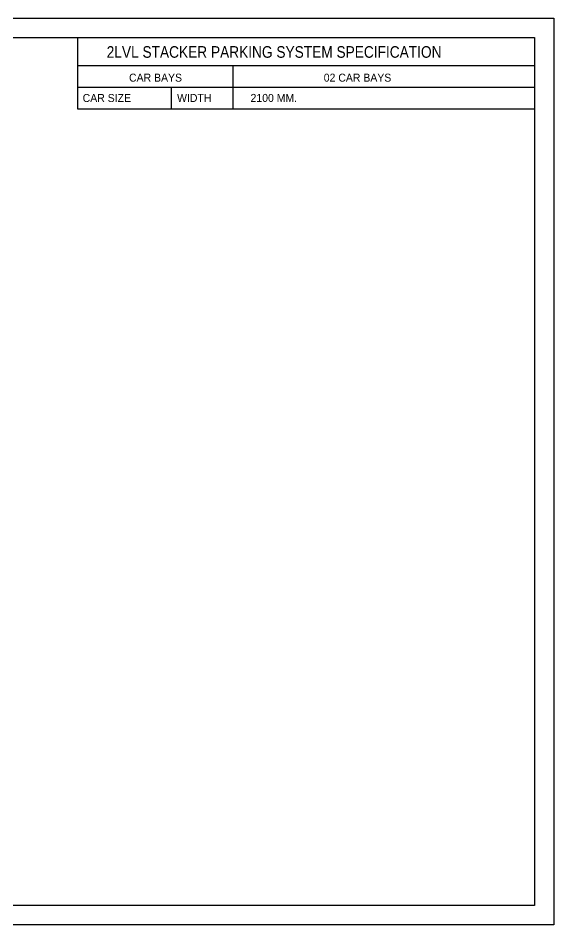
# Model space of a CAD drawing. Header units: metres. Extents: x 1161 to 1456, y 119 to 208.
# Drawn here: x 1367.83 to 1375.52, y 175.48 to 188.51 of the extents above; entities that cross this region are included whole.
import ezdxf

# ---------------------------------------------------------------- set-up
doc = ezdxf.new("R2010")
doc.units = ezdxf.units.M
doc.header["$MEASUREMENT"] = 0
doc.styles.add('NEW', font='')
doc.styles.get('NEW').set_extended_font_data('Gulim')

msp = doc.modelspace()

# ---------------------------------------------------------------- linework, layer by layer
at = {"linetype": 'Continuous'}
for p, q in [((1368.6764, 188.2354), (1375.2441, 188.2354)), ((1368.6764, 188.2354), (1368.6764, 187.2104)), ((1368.6764, 187.8306), (1375.2441, 187.8306)), ((1370.9095, 187.8306), (1370.9095, 187.2104)), ((1368.6764, 187.5208), (1375.2441, 187.5208)), ((1370.0238, 187.5208), (1370.0238, 187.2104)), ((1368.6764, 187.2104), (1375.2441, 187.2104))]:
    msp.add_line(p, q, dxfattribs=at)
for points in [[(1359.4169, 188.5127), (1375.5213, 188.5127), (1375.5213, 175.4775), (1359.4169, 175.4775)], [(1359.6941, 188.2354), (1375.2441, 188.2354), (1375.2441, 175.7548), (1359.6941, 175.7548)]]:
    msp.add_lwpolyline(points, close=True, dxfattribs=at)
msp.add_lwpolyline([(1359.6941, 188.2354), (1375.2441, 188.2354)], dxfattribs=at)

# ---------------------------------------------------------------- texts
at = {"linetype": 'Continuous', "style": 'NEW', "width": 0.9}
msp.add_text('2LVL STACKER PARKING SYSTEM SPECIFICATION', height=0.167087, dxfattribs=at).set_placement((1369.0973, 187.9428))
at = {"linetype": 'Continuous', "style": 'NEW'}
for s, height, p in [('CAR BAYS', 0.11507, (1369.4185, 187.5993)), ('02 CAR BAYS', 0.115074, (1372.2156, 187.5993)), ('CAR SIZE', 0.11507, (1368.7522, 187.307)), ('WIDTH', 0.11507, (1370.1086, 187.3079)), ('2100 MM.', 0.11507, (1371.1638, 187.3079))]:
    msp.add_text(s, height=height, dxfattribs=at).set_placement(p)

doc.saveas('drawing.dxf')
